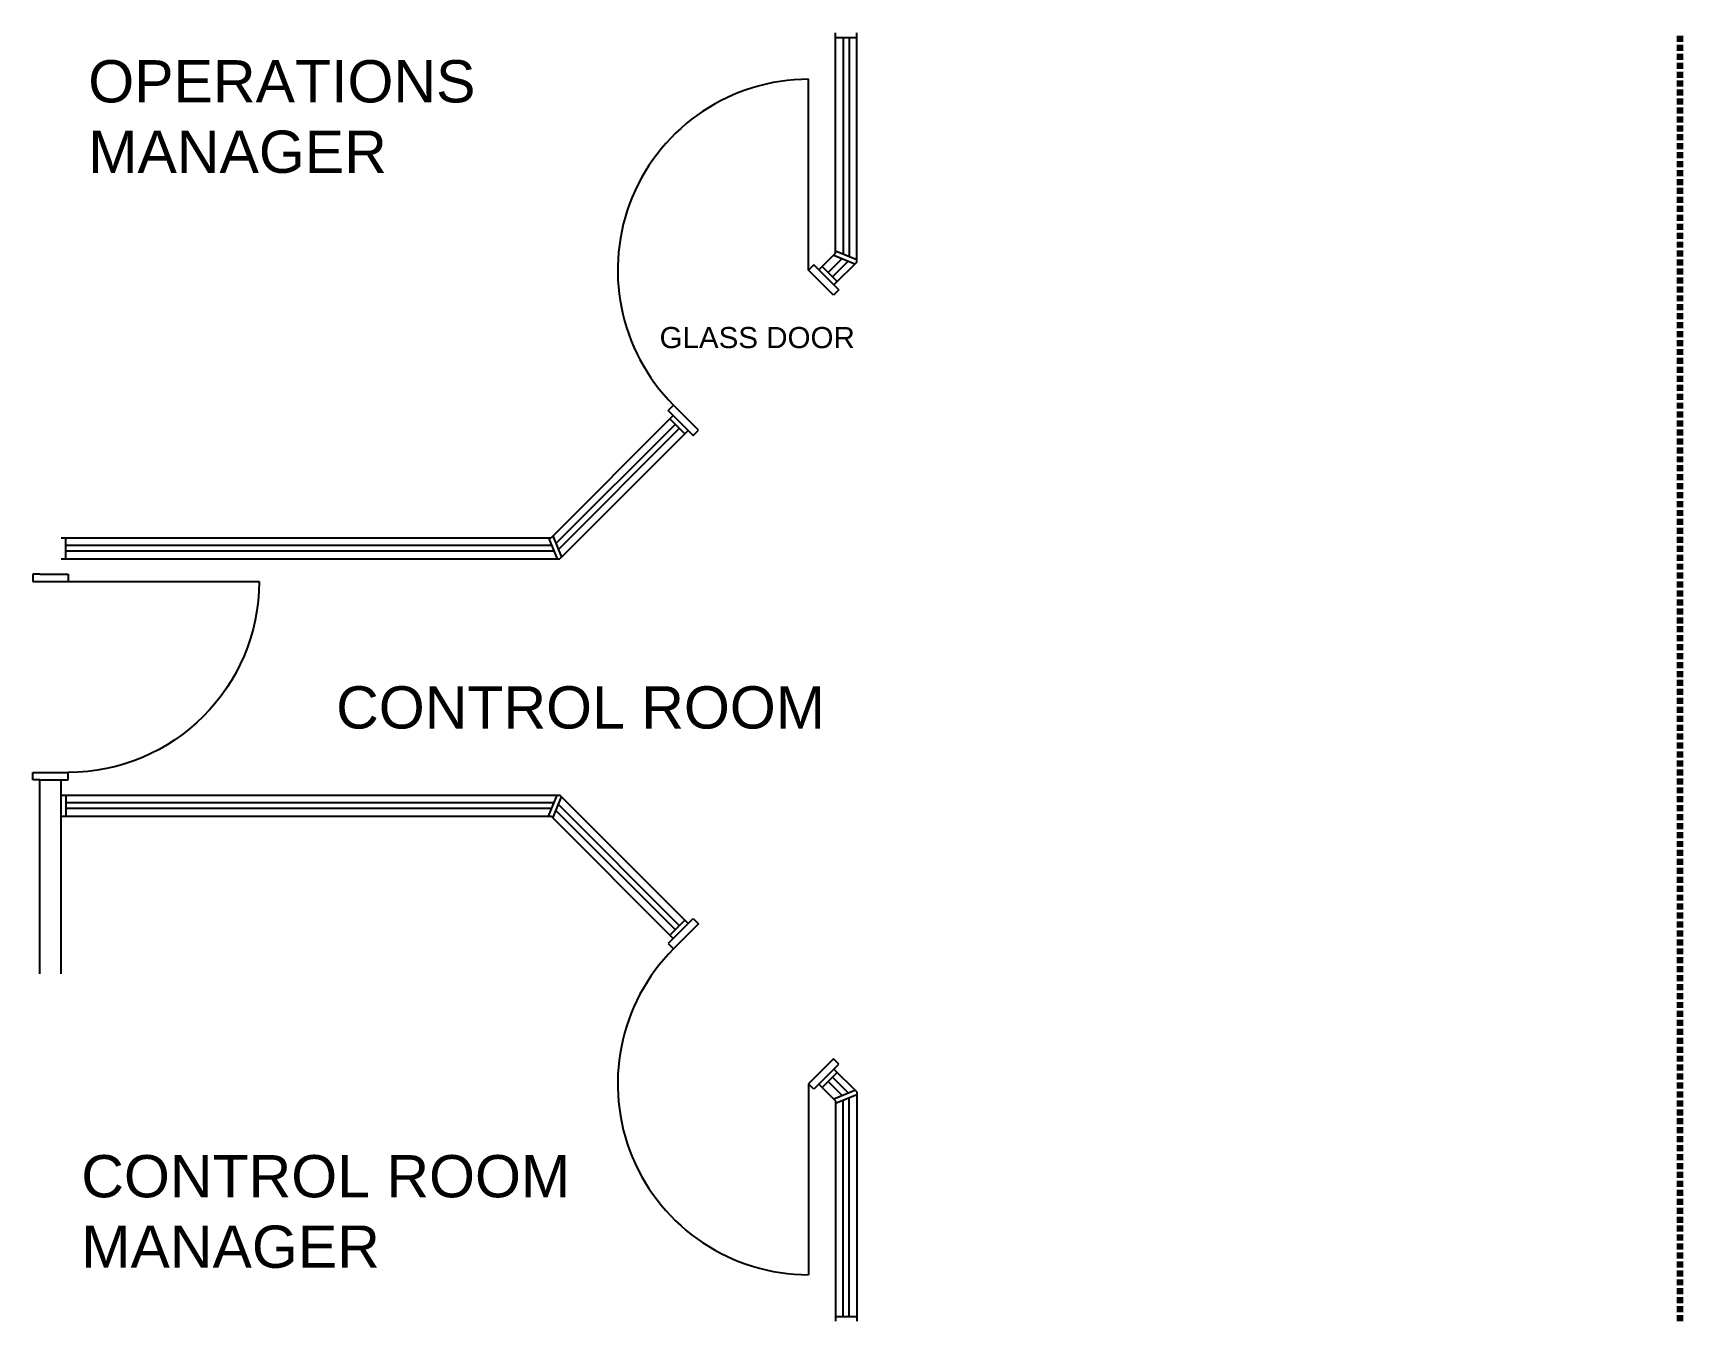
# Model space of a CAD drawing. Header units: millimetres. Extents: x -242071 to 82444, y -53139 to 112036.
# Drawn here: x 13397 to 20410, y -52682 to -47196 of the extents above; entities that cross this region are included whole.
import ezdxf

# ---------------------------------------------------------------- set-up
doc = ezdxf.new("R2010")
doc.units = ezdxf.units.MM
doc.linetypes.add('PDASHEDX2', pattern=[38.1, 25.4, -12.7])
for name, color, linetype in [('Electrical_dist_from_subboard', 1, 'Continuous'), ('Hatch_Partition_layout', 1, 'Continuous'), ('Internal_partitions', 2, 'Continuous'), ('Text_Partition_layout', 1, 'Continuous'), ('Windows_and_doors_to_partitions', 1, 'Continuous')]:
    doc.layers.add(name, color=color, linetype=linetype)
doc.styles.add('Text_Style_5', font='arial.ttf')

msp = doc.modelspace()

# ---------------------------------------------------------------- linework, layer by layer
at = {"layer": 'Electrical_dist_from_subboard', "color": 92, "linetype": 'PDASHEDX2', "lineweight": 100}
msp.add_line((20409.8, -52682.1), (20409.8, -47195.7), dxfattribs=at)
at = {"layer": 'Internal_partitions', "color": 12, "linetype": 'Continuous'}
for p, q in [((16814.2, -48134.1), (16814.2, -47195.7)), ((16904.2, -48171.4), (16904.2, -47195.7)), ((16814.2, -48134.1), (16814.2, -47398.3)), ((16904.2, -48171.4), (16904.2, -47398.3)), ((16814.2, -48134.1), (16743.5, -48204.8)), ((16904.2, -48171.4), (16807.1, -48268.5)), ((16743.5, -48204.8), (16807.1, -48268.5)), ((16123.3, -48824.9), (15602.6, -49345.7)), ((16123.3, -48824.9), (16187, -48888.6)), ((16187, -48888.6), (15639.9, -49435.7)), ((13516.8, -49345.7), (15602.6, -49345.7)), ((13516.8, -49435.7), (15639.9, -49435.7)), ((13426.8, -49500.4), (13516.8, -49500.4)), ((13426.8, -51203), (13426.8, -50377.4)), ((13426.8, -50377.4), (13516.8, -50377.4)), ((13516.8, -51203), (13516.8, -50377.4)), ((13516.8, -50442.1), (15639.9, -50442.1)), ((16187, -50989.1), (15639.9, -50442.1)), ((13516.8, -50532.1), (15602.6, -50532.1)), ((16123.3, -51052.8), (15602.6, -50532.1)), ((16123.3, -51052.8), (16187, -50989.1)), ((16123.3, -51052.8), (16187, -50989.1)), ((16123.3, -51052.8), (16187, -50989.1)), ((16807.1, -51609.3), (16743.5, -51672.9)), ((16807.1, -51609.3), (16743.5, -51672.9)), ((16807.1, -51609.3), (16743.5, -51672.9)), ((16904.2, -51706.3), (16807.1, -51609.3)), ((16814.2, -51743.6), (16743.5, -51672.9)), ((16814.2, -51743.6), (16814.2, -52682.1)), ((16814.2, -51743.6), (16814.2, -52682.1)), ((16904.2, -51706.3), (16904.2, -52682.1)), ((16904.2, -51706.3), (16904.2, -52682.1))]:
    msp.add_line(p, q, dxfattribs=at)
at = {"layer": 'Windows_and_doors_to_partitions', "color": 12, "linetype": 'Continuous'}
for p, q in [((16814.2, -47215.7), (16904.2, -47215.7)), ((16846.7, -47215.7), (16846.7, -48136.7)), ((16871.7, -47215.7), (16871.7, -48147.1)), ((16699.6, -48206.2), (16699.6, -47393.2)), ((16842.8, -48156.8), (16783.3, -48216.4)), ((16867.8, -48167.2), (16801, -48234)), ((16806.5, -48141.8), (16896.5, -48179)), ((16814.2, -48123.3), (16904.2, -48160.6)), ((16722.2, -48183.6), (16699.6, -48206.2)), ((16805.7, -48312.3), (16699.6, -48206.2)), ((16743.5, -48204.8), (16722.2, -48183.6)), ((16821.2, -48254.3), (16757.6, -48190.7)), ((16828.3, -48289.7), (16805.7, -48312.3)), ((16807.1, -48268.5), (16828.3, -48289.7)), ((16102.1, -48803.7), (16124.7, -48781.1)), ((16123.3, -48824.9), (16102.1, -48803.7)), ((16230.8, -48887.2), (16124.7, -48781.1)), ((16132.2, -48862.1), (15623.7, -49370.5)), ((16149.8, -48879.7), (15634.1, -49395.5)), ((16109.2, -48839.1), (16172.8, -48902.7)), ((16187, -48888.6), (16208.2, -48909.8)), ((16208.2, -48909.8), (16230.8, -48887.2)), ((13536.8, -49435.7), (13536.8, -49345.7)), ((15591.8, -49345.7), (15629.1, -49435.7)), ((15610.3, -49338), (15647.5, -49428)), ((15605.3, -49378.2), (13536.8, -49378.2)), ((15615.6, -49403.2), (13536.8, -49403.2)), ((13396.8, -49500.4), (13396.8, -49532.4)), ((13426.8, -49500.4), (13396.8, -49500.4)), ((13516.8, -49500.4), (13546.8, -49500.4)), ((13546.8, -49500.4), (13546.8, -49532.4)), ((13396.8, -49532.4), (13546.8, -49532.4)), ((13546.8, -49532.4), (14359.8, -49532.4)), ((13396.8, -50377.4), (13396.8, -50345.4)), ((13396.8, -50345.4), (13546.8, -50345.4)), ((13546.8, -50377.4), (13546.8, -50345.4)), ((13426.8, -50377.4), (13396.8, -50377.4)), ((13516.8, -50377.4), (13546.8, -50377.4)), ((13536.8, -50442.1), (13536.8, -50532.1)), ((15615.6, -50474.6), (13536.8, -50474.6)), ((15591.8, -50532.1), (15629.1, -50442.1)), ((15610.3, -50539.7), (15647.5, -50449.7)), ((16149.8, -50998), (15634.1, -50482.2)), ((15605.3, -50499.6), (13536.8, -50499.6)), ((16132.2, -51015.6), (15623.7, -50507.2)), ((16109.2, -51038.6), (16172.8, -50975)), ((16187, -50989.1), (16208.2, -50967.9)), ((16208.2, -50967.9), (16230.8, -50990.5)), ((16123.3, -51052.8), (16102.1, -51074)), ((16230.8, -50990.5), (16124.7, -51096.6)), ((16102.1, -51074), (16124.7, -51096.6)), ((16805.7, -51565.4), (16699.6, -51671.5)), ((16828.3, -51588), (16805.7, -51565.4)), ((16807.1, -51609.3), (16828.3, -51588)), ((16722.2, -51694.1), (16699.6, -51671.5)), ((16699.6, -51671.5), (16699.6, -52484.5)), ((16699.6, -51671.5), (16699.6, -52484.5)), ((16743.5, -51672.9), (16722.2, -51694.1)), ((16821.2, -51623.4), (16757.6, -51687)), ((16842.8, -51720.9), (16783.3, -51661.4)), ((16867.8, -51710.6), (16801, -51643.7)), ((16806.5, -51736), (16896.5, -51698.7)), ((16814.2, -51754.4), (16904.2, -51717.2)), ((16846.7, -52662.1), (16846.7, -51741)), ((16871.7, -52662.1), (16871.7, -51730.6)), ((16814.2, -52662.1), (16904.2, -52662.1))]:
    msp.add_line(p, q, dxfattribs=at)
for centre, start, end in [((16699.6, -48206.2), 90, 225), ((16699.6, -51671.5), 135, 270), ((16699.6, -51671.5), 135, 270)]:
    msp.add_arc(centre, 813, start, end, dxfattribs=at)
at = {"layer": 'Windows_and_doors_to_partitions', "color": 12, "linetype": 'Continuous', "extrusion": (0, 0, -1)}
msp.add_arc((-13546.8, -49532.4), 813, 180, 270, dxfattribs=at)

# ---------------------------------------------------------------- texts
at = {"layer": 'Hatch_Partition_layout', "color": 1, "char_height": 180, "attachment_point": 1, "style": 'Text_Style_5'}
for s, insert in [('OPERATIONS\\PMANAGER', (13632.4, -47311.6)), ('CONTROL ROOM\\PMANAGER', (13602.7, -51975.1))]:
    msp.add_mtext(s, dxfattribs=dict(at, insert=insert))
at = {"layer": 'Hatch_Partition_layout', "color": 1, "insert": (16064.8, -48448.1), "char_height": 90, "width": 1538.995, "attachment_point": 1, "style": 'Text_Style_5'}
msp.add_mtext('GLASS DOOR', dxfattribs=at)
at = {"layer": 'Text_Partition_layout', "color": 1, "insert": (14687.8, -49978.4), "char_height": 180, "width": 3343.834, "attachment_point": 1, "style": 'Text_Style_5'}
msp.add_mtext('CONTROL ROOM', dxfattribs=at)

doc.saveas('drawing.dxf')
